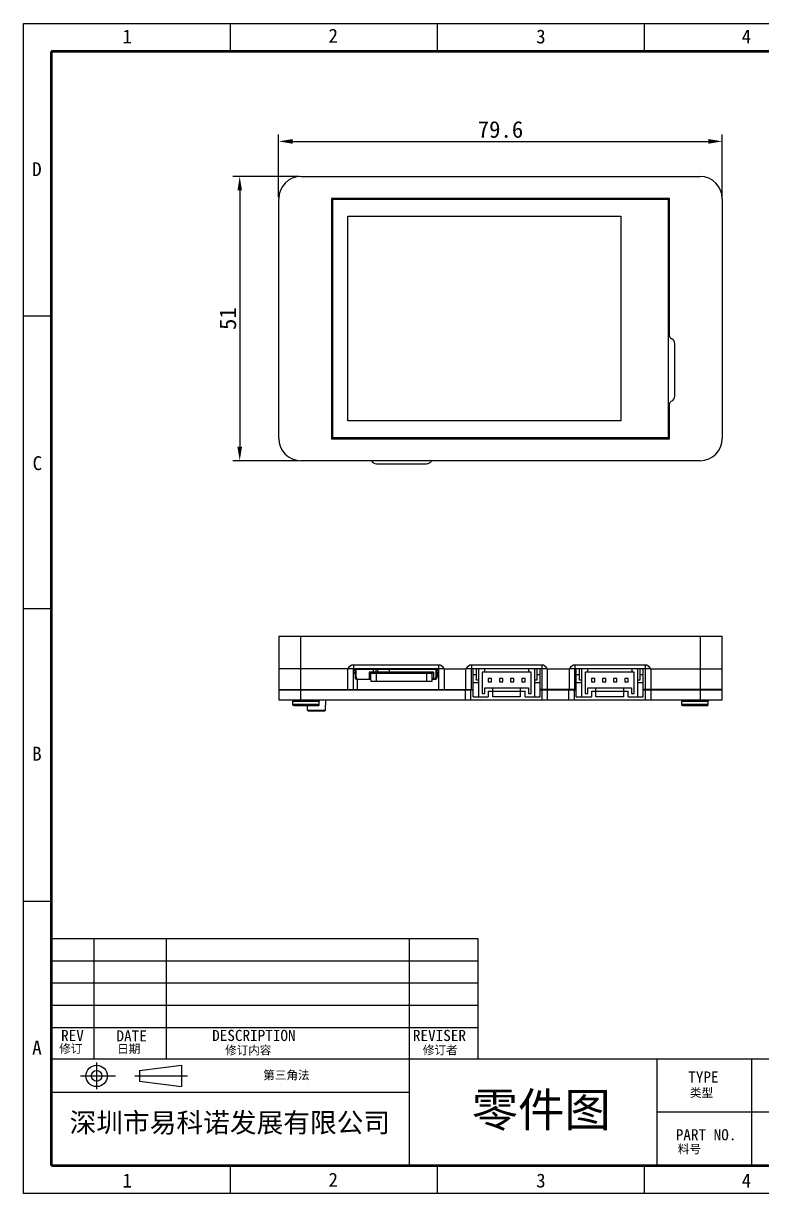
# Model space of a CAD drawing. Header units: millimetres. Extents: x 16822 to 17119, y 29551 to 29761.
# Drawn here: x 16821.9 to 16954.4, y 29550.5 to 29760.5 of the extents above; entities that cross this region are included whole.
import ezdxf
from ezdxf.enums import TextEntityAlignment as Align

# ---------------------------------------------------------------- set-up
doc = ezdxf.new("R2010")
doc.units = ezdxf.units.MM
doc.header["$PDMODE"] = 2
doc.layers.add('title bar', color=7, linetype='Continuous')
doc.styles.get("Standard").update_dxf_attribs({"font": ''})
doc.styles.add('宝明', font='')
doc.styles.get('Standard').set_extended_font_data('SimSun')
doc.styles.get('宝明').set_extended_font_data('SimHei')
doc.dimstyles.new('ISO-25', dxfattribs={"dimtxt": 3, "dimasz": 2.5, "dimexe": 1.25, "dimexo": 0.3, "dimtad": 1, "dimdsep": 46, "dimtxsty": 'Standard', "dimcen": 2.5, "dimclrd": 5, "dimclre": 5, "dimadec": 0, "dimazin": 0, "dimtfac": 1, "dimtmove": 0, "dimatfit": 3, "dimfxl": 1, "dimarcsym": 0})

# ---------------------------------------------------------------- blocks, each defined once
blk = doc.blocks.new('*D3')
at = {"color": 5, "lineweight": -2, "transparency": 16777216}
for p, q in [((16867.71, 29729.34), (16867.71, 29740.6)), ((16947.31, 29729.34), (16947.31, 29740.6)), ((16870.21, 29739.35), (16944.81, 29739.35))]:
    blk.add_line(p, q, dxfattribs=at)
at = {"color": 5, "transparency": 16777216}
for points in [[(16870.21, 29739.76), (16870.21, 29738.93), (16867.71, 29739.35)], [(16944.81, 29739.76), (16944.81, 29738.93), (16947.31, 29739.35)]]:
    blk.add_solid(points, dxfattribs=at)
at = {"layer": 'Defpoints', "color": 0, "transparency": 16777216}
for p in [(16947.31, 29739.35), (16867.71, 29729.04), (16947.31, 29729.04)]:
    blk.add_point(p, dxfattribs=at)
at = {"color": 0, "transparency": 16777216, "insert": (16907.51, 29741.47), "char_height": 3, "attachment_point": 5}
blk.add_mtext('79.6', dxfattribs=at)
blk = doc.blocks.new('*D4')
at = {"color": 5, "lineweight": -2, "transparency": 16777216}
for p, q in [((16871.41, 29733.04), (16859.47, 29733.04)), ((16860.72, 29730.54), (16860.72, 29684.54)), ((16871.41, 29682.04), (16859.47, 29682.04))]:
    blk.add_line(p, q, dxfattribs=at)
at = {"color": 5, "transparency": 16777216}
for points in [[(16860.31, 29730.54), (16861.14, 29730.54), (16860.72, 29733.04)], [(16860.31, 29684.54), (16861.14, 29684.54), (16860.72, 29682.04)]]:
    blk.add_solid(points, dxfattribs=at)
at = {"layer": 'Defpoints', "color": 0, "transparency": 16777216}
for p in [(16871.71, 29733.04), (16860.72, 29682.04), (16871.71, 29682.04)]:
    blk.add_point(p, dxfattribs=at)
at = {"color": 0, "transparency": 16777216, "insert": (16858.6, 29707.54), "char_height": 3, "attachment_point": 5, "rotation": 90}
blk.add_mtext('51', dxfattribs=at)

msp = doc.modelspace()

# ---------------------------------------------------------------- linework, layer by layer
at = {"color": 7, "linetype": 'Continuous'}
for p, q in [((16871.714, 29733.041), (16943.314, 29733.041)), ((16867.714, 29686.041), (16867.714, 29729.041)), ((16877.184, 29729.101), (16877.184, 29685.981)), ((16937.844, 29729.101), (16877.184, 29729.101)), ((16877.384, 29728.901), (16877.384, 29686.181)), ((16937.644, 29728.901), (16877.384, 29728.901)), ((16937.644, 29686.181), (16937.644, 29728.901)), ((16937.844, 29704.426), (16937.844, 29729.101)), ((16947.314, 29729.041), (16947.314, 29686.041)), ((16880.134, 29689.181), (16880.134, 29725.901)), ((16880.134, 29725.901), (16929.094, 29725.901)), ((16929.094, 29725.901), (16929.094, 29689.181)), ((16938.794, 29693.631), (16938.794, 29703.031)), ((16937.844, 29685.981), (16937.844, 29692.235)), ((16929.094, 29689.181), (16880.134, 29689.181)), ((16877.184, 29685.981), (16937.844, 29685.981)), ((16877.384, 29686.181), (16937.644, 29686.181)), ((16943.314, 29682.041), (16871.714, 29682.041)), ((16885.264, 29681.481), (16894.264, 29681.481)), ((16867.714, 29650.568), (16867.714, 29640.968)), ((16867.714, 29650.568), (16947.314, 29650.568)), ((16947.314, 29640.968), (16947.314, 29650.568)), ((16880.114, 29644.668), (16867.714, 29644.668)), ((16934.478, 29644.668), (16947.314, 29644.668)), ((16867.714, 29640.968), (16902.614, 29640.968)), ((16867.714, 29640.918), (16867.714, 29639.118)), ((16867.714, 29640.918), (16902.614, 29640.918)), ((16871.384, 29640.918), (16871.384, 29640.968)), ((16873.884, 29640.918), (16873.884, 29640.968)), ((16876.23, 29640.918), (16876.231, 29640.968)), ((16933.114, 29640.918), (16947.314, 29640.918)), ((16947.314, 29640.968), (16933.478, 29640.968)), ((16939.894, 29640.918), (16939.894, 29640.968)), ((16941.144, 29640.918), (16941.144, 29640.968)), ((16943.644, 29640.918), (16943.644, 29640.968)), ((16945.894, 29640.918), (16945.894, 29640.968)), ((16947.314, 29639.118), (16947.314, 29640.918)), ((16867.714, 29639.118), (16947.314, 29639.118)), ((16870.266, 29638.284), (16870.266, 29638.892)), ((16870.427, 29639.095), (16874.842, 29639.095)), ((16874.842, 29638.081), (16870.427, 29638.081)), ((16871.384, 29639.095), (16871.384, 29639.118)), ((16872.889, 29637.265), (16872.86, 29638.08)), ((16872.988, 29637.168), (16876.002, 29637.168)), ((16873.884, 29639.095), (16873.884, 29639.118)), ((16875.002, 29638.284), (16875.002, 29638.892)), ((16876.102, 29637.265), (16876.167, 29639.118)), ((16940.026, 29638.284), (16940.026, 29638.892)), ((16940.187, 29639.095), (16944.602, 29639.095)), ((16944.602, 29638.081), (16940.187, 29638.081)), ((16941.144, 29639.095), (16941.144, 29639.118)), ((16943.644, 29639.095), (16943.644, 29639.118)), ((16944.762, 29638.284), (16944.762, 29638.892))]:
    msp.add_line(p, q, dxfattribs=at)
at = {"color": 4, "linetype": 'Continuous'}
for p, q in [((16907.514, 29729.101), (16907.514, 29728.901)), ((16877.184, 29707.541), (16877.384, 29707.541)), ((16937.644, 29707.541), (16937.844, 29707.541)), ((16907.514, 29686.181), (16907.514, 29685.981))]:
    msp.add_line(p, q, dxfattribs=at)
at = {"color": 9, "linetype": 'Continuous'}
for p, q in [((16871.714, 29640.968), (16871.714, 29650.568)), ((16943.314, 29650.568), (16943.314, 29640.968)), ((16871.714, 29639.118), (16871.714, 29640.918)), ((16943.314, 29640.918), (16943.314, 29639.118)), ((16870.266, 29638.892), (16875.002, 29638.892)), ((16875.002, 29638.284), (16870.266, 29638.284)), ((16872.889, 29637.265), (16876.102, 29637.265)), ((16940.026, 29638.892), (16944.762, 29638.892)), ((16944.762, 29638.284), (16940.026, 29638.284))]:
    msp.add_line(p, q, dxfattribs=at)
at = {"linetype": 'Continuous'}
for p, q in [((16880.114, 29640.968), (16880.114, 29644.668)), ((16897.414, 29644.668), (16880.114, 29644.668)), ((16881.114, 29645.368), (16881.114, 29644.668)), ((16896.414, 29645.368), (16881.114, 29645.368)), ((16881.114, 29640.968), (16881.114, 29644.668)), ((16881.114, 29644.518), (16881.244, 29644.518)), ((16881.314, 29644.073), (16881.314, 29643.868)), ((16881.364, 29644.073), (16881.314, 29644.073)), ((16881.314, 29644.068), (16881.414, 29644.068)), ((16881.314, 29643.868), (16881.414, 29643.737)), ((16881.364, 29644.458), (16881.364, 29644.068)), ((16881.364, 29643.768), (16881.364, 29643.802)), ((16881.39, 29643.768), (16881.364, 29643.768)), ((16881.394, 29644.368), (16881.414, 29644.368)), ((16881.409, 29644.618), (16896.119, 29644.618)), ((16881.414, 29644.518), (16881.414, 29643.011)), ((16881.414, 29644.518), (16881.544, 29644.518)), ((16881.414, 29644.218), (16881.544, 29644.218)), ((16881.544, 29643.118), (16881.544, 29644.518)), ((16881.544, 29644.068), (16881.564, 29644.068)), ((16881.544, 29643.565), (16881.564, 29643.539)), ((16881.564, 29644.668), (16881.564, 29643.168)), ((16881.814, 29644.618), (16881.814, 29644.668)), ((16883.964, 29644.118), (16883.964, 29642.968)), ((16884.164, 29643.918), (16883.964, 29644.118)), ((16895.464, 29644.118), (16883.964, 29644.118)), ((16884.164, 29642.968), (16884.164, 29643.918)), ((16884.164, 29643.918), (16895.264, 29643.918)), ((16884.264, 29642.689), (16884.264, 29643.918)), ((16884.742, 29643.918), (16884.742, 29644.618)), ((16885.165, 29644.118), (16884.996, 29643.918)), ((16885.165, 29644.618), (16885.165, 29644.118)), ((16885.264, 29642.468), (16885.264, 29643.918)), ((16885.29, 29643.918), (16885.459, 29644.118)), ((16885.314, 29644.618), (16885.314, 29644.668)), ((16885.459, 29644.618), (16885.459, 29644.118)), ((16886.114, 29644.668), (16886.114, 29644.618)), ((16886.364, 29644.618), (16886.364, 29644.668)), ((16886.664, 29644.668), (16886.664, 29644.618)), ((16887.464, 29644.618), (16887.464, 29644.668)), ((16887.573, 29643.918), (16887.573, 29644.618)), ((16887.764, 29644.668), (16887.764, 29644.618)), ((16888.564, 29644.618), (16888.564, 29644.668)), ((16888.864, 29644.668), (16888.864, 29644.618)), ((16889.664, 29644.618), (16889.664, 29644.668)), ((16889.964, 29644.668), (16889.964, 29644.618)), ((16890.764, 29644.618), (16890.764, 29644.668)), ((16891.064, 29644.668), (16891.064, 29644.618)), ((16891.864, 29644.618), (16891.864, 29644.668)), ((16892.164, 29644.668), (16892.164, 29644.618)), ((16892.964, 29644.618), (16892.964, 29644.668)), ((16893.264, 29644.668), (16893.264, 29644.618)), ((16893.314, 29644.618), (16893.314, 29644.668)), ((16894.114, 29644.668), (16894.114, 29644.618)), ((16894.264, 29643.918), (16894.264, 29642.468)), ((16894.364, 29644.668), (16894.364, 29644.618)), ((16895.164, 29644.618), (16895.164, 29644.668)), ((16895.264, 29643.918), (16895.464, 29644.118)), ((16895.264, 29642.689), (16895.264, 29643.918)), ((16895.464, 29644.668), (16895.464, 29644.618)), ((16895.464, 29644.118), (16895.464, 29642.968)), ((16895.964, 29644.618), (16895.964, 29643.168)), ((16895.964, 29644.068), (16895.984, 29644.068)), ((16895.964, 29643.539), (16895.984, 29643.565)), ((16895.984, 29643.118), (16895.984, 29644.518)), ((16895.984, 29644.518), (16896.114, 29644.518)), ((16895.984, 29644.218), (16896.114, 29644.218)), ((16896.114, 29644.518), (16896.114, 29643.011)), ((16896.114, 29644.368), (16896.134, 29644.368)), ((16896.114, 29644.068), (16896.214, 29644.068)), ((16896.114, 29643.737), (16896.214, 29643.868)), ((16896.134, 29643.763), (16896.134, 29643.318)), ((16896.164, 29643.768), (16896.138, 29643.768)), ((16896.164, 29644.068), (16896.164, 29644.458)), ((16896.164, 29643.802), (16896.164, 29643.768)), ((16896.214, 29644.068), (16896.214, 29643.868)), ((16896.284, 29644.518), (16896.414, 29644.518)), ((16896.414, 29645.368), (16896.414, 29644.668)), ((16896.414, 29644.668), (16896.414, 29640.968)), ((16897.414, 29644.668), (16897.414, 29640.968)), ((16897.414, 29644.668), (16901.314, 29644.668)), ((16901.314, 29640.968), (16901.314, 29644.668)), ((16915.914, 29644.668), (16901.314, 29644.668)), ((16902.314, 29645.368), (16902.314, 29644.668)), ((16914.914, 29645.368), (16902.314, 29645.368)), ((16902.314, 29640.968), (16902.314, 29644.668)), ((16902.614, 29639.668), (16902.614, 29644.668)), ((16902.614, 29643.668), (16903.214, 29643.668)), ((16903.214, 29642.668), (16903.214, 29644.668)), ((16903.614, 29639.668), (16903.614, 29644.668)), ((16904.214, 29644.068), (16904.214, 29640.268)), ((16913.014, 29644.068), (16904.214, 29644.068)), ((16904.614, 29644.668), (16904.614, 29644.068)), ((16912.614, 29644.068), (16912.614, 29644.668)), ((16913.014, 29640.268), (16913.014, 29644.068)), ((16913.614, 29644.668), (16913.614, 29639.668)), ((16914.014, 29644.668), (16914.014, 29642.668)), ((16914.014, 29643.668), (16914.614, 29643.668)), ((16914.614, 29639.668), (16914.614, 29644.668)), ((16914.914, 29645.368), (16914.914, 29644.668)), ((16914.914, 29644.668), (16914.914, 29640.968)), ((16915.914, 29644.668), (16919.878, 29644.668)), ((16915.914, 29644.668), (16915.914, 29640.968)), ((16934.478, 29644.668), (16919.878, 29644.668)), ((16919.878, 29640.968), (16919.878, 29644.668)), ((16933.478, 29645.368), (16920.878, 29645.368)), ((16920.878, 29645.368), (16920.878, 29644.668)), ((16920.878, 29640.968), (16920.878, 29644.668)), ((16921.114, 29639.668), (16921.114, 29644.668)), ((16921.114, 29643.668), (16921.714, 29643.668)), ((16921.714, 29642.668), (16921.714, 29644.668)), ((16922.114, 29639.668), (16922.114, 29644.668)), ((16931.514, 29644.068), (16922.714, 29644.068)), ((16922.714, 29644.068), (16922.714, 29640.268)), ((16923.114, 29644.668), (16923.114, 29644.068)), ((16931.114, 29644.068), (16931.114, 29644.668)), ((16931.514, 29640.268), (16931.514, 29644.068)), ((16932.114, 29644.668), (16932.114, 29639.668)), ((16932.514, 29644.668), (16932.514, 29642.668)), ((16932.514, 29643.668), (16933.114, 29643.668)), ((16933.114, 29639.668), (16933.114, 29644.668)), ((16933.464, 29644.668), (16933.464, 29640.968)), ((16933.478, 29645.368), (16933.478, 29644.668)), ((16933.478, 29644.668), (16933.478, 29640.968)), ((16934.478, 29644.668), (16934.478, 29640.968)), ((16881.564, 29643.168), (16881.764, 29642.968)), ((16881.764, 29642.968), (16881.694, 29642.968)), ((16881.694, 29642.818), (16884.264, 29642.818)), ((16881.881, 29640.968), (16881.881, 29642.818)), ((16883.964, 29642.968), (16884.264, 29642.968)), ((16884.164, 29643.038), (16884.264, 29643.038)), ((16884.164, 29643.004), (16884.18, 29642.998)), ((16884.164, 29642.997), (16884.18, 29642.991)), ((16884.164, 29642.99), (16884.18, 29642.984)), ((16884.164, 29642.984), (16884.18, 29642.978)), ((16884.164, 29642.977), (16884.18, 29642.971)), ((16884.179, 29642.998), (16884.18, 29642.998)), ((16884.179, 29642.991), (16884.18, 29642.991)), ((16884.179, 29642.985), (16884.18, 29642.984)), ((16884.179, 29642.978), (16884.18, 29642.978)), ((16884.18, 29642.978), (16884.209, 29642.968)), ((16884.215, 29642.973), (16884.232, 29642.968)), ((16884.276, 29642.468), (16895.252, 29642.468)), ((16895.264, 29642.968), (16895.464, 29642.968)), ((16895.264, 29642.818), (16895.834, 29642.818)), ((16895.764, 29642.968), (16895.964, 29643.168)), ((16895.834, 29642.968), (16895.764, 29642.968)), ((16895.984, 29643.318), (16895.964, 29643.318)), ((16896.114, 29643.318), (16896.134, 29643.318)), ((16903.614, 29642.168), (16902.614, 29642.168)), ((16903.614, 29642.668), (16903.214, 29642.668)), ((16905.314, 29642.968), (16905.314, 29642.368)), ((16905.914, 29642.968), (16905.314, 29642.968)), ((16905.314, 29642.368), (16905.914, 29642.368)), ((16905.914, 29642.368), (16905.914, 29642.968)), ((16907.314, 29642.968), (16907.314, 29642.368)), ((16907.914, 29642.968), (16907.314, 29642.968)), ((16907.314, 29642.368), (16907.914, 29642.368)), ((16907.914, 29642.368), (16907.914, 29642.968)), ((16909.914, 29642.968), (16909.314, 29642.968)), ((16909.314, 29642.968), (16909.314, 29642.368)), ((16909.314, 29642.368), (16909.914, 29642.368)), ((16909.914, 29642.368), (16909.914, 29642.968)), ((16911.914, 29642.968), (16911.314, 29642.968)), ((16911.314, 29642.968), (16911.314, 29642.368)), ((16911.314, 29642.368), (16911.914, 29642.368)), ((16911.914, 29642.368), (16911.914, 29642.968)), ((16914.014, 29642.668), (16913.614, 29642.668)), ((16914.614, 29642.168), (16913.614, 29642.168)), ((16922.114, 29642.168), (16921.114, 29642.168)), ((16922.114, 29642.668), (16921.714, 29642.668)), ((16924.414, 29642.968), (16923.814, 29642.968)), ((16923.814, 29642.968), (16923.814, 29642.368)), ((16923.814, 29642.368), (16924.414, 29642.368)), ((16924.414, 29642.368), (16924.414, 29642.968)), ((16926.414, 29642.968), (16925.814, 29642.968)), ((16925.814, 29642.968), (16925.814, 29642.368)), ((16925.814, 29642.368), (16926.414, 29642.368)), ((16926.414, 29642.368), (16926.414, 29642.968)), ((16928.414, 29642.968), (16927.814, 29642.968)), ((16927.814, 29642.968), (16927.814, 29642.368)), ((16927.814, 29642.368), (16928.414, 29642.368)), ((16928.414, 29642.368), (16928.414, 29642.968)), ((16930.414, 29642.968), (16929.814, 29642.968)), ((16929.814, 29642.968), (16929.814, 29642.368)), ((16929.814, 29642.368), (16930.414, 29642.368)), ((16930.414, 29642.368), (16930.414, 29642.968)), ((16932.514, 29642.668), (16932.114, 29642.668)), ((16933.114, 29642.168), (16932.114, 29642.168)), ((16901.214, 29639.118), (16901.214, 29640.918)), ((16902.214, 29639.118), (16902.214, 29640.918)), ((16902.614, 29639.668), (16905.314, 29639.668)), ((16904.214, 29640.268), (16904.714, 29640.268)), ((16904.714, 29640.268), (16904.714, 29641.268)), ((16904.714, 29641.268), (16912.514, 29641.268)), ((16905.314, 29640.668), (16911.914, 29640.668)), ((16905.314, 29640.668), (16905.314, 29639.668)), ((16906.114, 29639.668), (16906.114, 29641.268)), ((16911.114, 29639.668), (16906.114, 29639.668)), ((16911.114, 29639.668), (16911.114, 29641.268)), ((16911.914, 29639.668), (16911.914, 29640.668)), ((16911.914, 29639.668), (16914.614, 29639.668)), ((16912.514, 29641.268), (16912.514, 29640.268)), ((16912.514, 29640.268), (16913.014, 29640.268)), ((16921.114, 29640.968), (16914.614, 29640.968)), ((16914.614, 29640.918), (16921.114, 29640.918)), ((16914.914, 29640.918), (16914.914, 29639.118)), ((16915.914, 29640.918), (16915.914, 29639.118)), ((16919.764, 29639.118), (16919.764, 29640.918)), ((16920.764, 29639.118), (16920.764, 29640.918)), ((16921.114, 29639.668), (16923.814, 29639.668)), ((16922.714, 29640.268), (16923.214, 29640.268)), ((16923.214, 29641.268), (16931.014, 29641.268)), ((16923.214, 29640.268), (16923.214, 29641.268)), ((16923.814, 29640.668), (16930.414, 29640.668)), ((16923.814, 29640.668), (16923.814, 29639.668)), ((16924.614, 29639.668), (16924.614, 29641.268)), ((16929.614, 29639.668), (16924.614, 29639.668)), ((16929.614, 29639.668), (16929.614, 29641.268)), ((16930.414, 29639.668), (16930.414, 29640.668)), ((16930.414, 29639.668), (16933.114, 29639.668)), ((16931.014, 29641.268), (16931.014, 29640.268)), ((16931.014, 29640.268), (16931.514, 29640.268)), ((16933.467, 29640.968), (16933.114, 29640.968)), ((16933.464, 29640.918), (16933.464, 29639.118)), ((16934.464, 29640.918), (16934.464, 29639.118))]:
    msp.add_line(p, q, dxfattribs=at)
for points in [[(16884.18, 29642.998), (16884.218, 29642.985), (16884.256, 29642.975), (16884.264, 29642.973)], [(16884.18, 29642.991), (16884.218, 29642.979), (16884.256, 29642.968), (16884.257, 29642.968)], [(16884.18, 29642.984), (16884.218, 29642.972), (16884.232, 29642.968)], [(16884.215, 29642.986), (16884.252, 29642.976), (16884.264, 29642.973)], [(16884.215, 29642.979), (16884.252, 29642.969), (16884.257, 29642.968)], [(16884.264, 29642.689), (16884.264, 29642.665), (16884.265, 29642.641), (16884.265, 29642.617), (16884.266, 29642.592), (16884.268, 29642.568), (16884.269, 29642.543), (16884.271, 29642.518), (16884.274, 29642.493), (16884.276, 29642.468)], [(16895.252, 29642.468), (16895.254, 29642.493), (16895.257, 29642.518), (16895.259, 29642.543), (16895.26, 29642.568), (16895.262, 29642.592), (16895.263, 29642.617), (16895.263, 29642.641), (16895.264, 29642.665), (16895.264, 29642.689)]]:
    msp.add_lwpolyline(points, dxfattribs=at)
at = {"color": 7, "linetype": 'Continuous'}
for points in [[(16870.427, 29639.095), (16870.414, 29639.095), (16870.401, 29639.093), (16870.389, 29639.09), (16870.377, 29639.085), (16870.365, 29639.08), (16870.354, 29639.073), (16870.342, 29639.065), (16870.331, 29639.056), (16870.321, 29639.045), (16870.311, 29639.033), (16870.302, 29639.02), (16870.293, 29639.005), (16870.285, 29638.989), (16870.279, 29638.972), (16870.274, 29638.954), (16870.269, 29638.934), (16870.267, 29638.913), (16870.266, 29638.892)], [(16870.427, 29638.081), (16870.414, 29638.082), (16870.401, 29638.084), (16870.389, 29638.087), (16870.377, 29638.091), (16870.365, 29638.096), (16870.354, 29638.103), (16870.342, 29638.111), (16870.331, 29638.12), (16870.321, 29638.131), (16870.311, 29638.143), (16870.302, 29638.157), (16870.293, 29638.171), (16870.285, 29638.187), (16870.279, 29638.204), (16870.274, 29638.223), (16870.269, 29638.242), (16870.267, 29638.263), (16870.266, 29638.284)], [(16874.842, 29639.095), (16874.854, 29639.095), (16874.867, 29639.093), (16874.879, 29639.09), (16874.891, 29639.085), (16874.903, 29639.08), (16874.914, 29639.073), (16874.926, 29639.065), (16874.937, 29639.056), (16874.947, 29639.045), (16874.957, 29639.033), (16874.967, 29639.02), (16874.975, 29639.005), (16874.983, 29638.989), (16874.989, 29638.972), (16874.995, 29638.954), (16874.999, 29638.934), (16875.001, 29638.913), (16875.002, 29638.892)], [(16874.842, 29638.081), (16874.854, 29638.082), (16874.867, 29638.084), (16874.879, 29638.087), (16874.891, 29638.091), (16874.903, 29638.096), (16874.914, 29638.103), (16874.926, 29638.111), (16874.937, 29638.12), (16874.947, 29638.131), (16874.957, 29638.143), (16874.967, 29638.157), (16874.975, 29638.171), (16874.983, 29638.187), (16874.989, 29638.204), (16874.995, 29638.223), (16874.999, 29638.242), (16875.001, 29638.263), (16875.002, 29638.284)], [(16940.187, 29639.095), (16940.174, 29639.095), (16940.161, 29639.093), (16940.149, 29639.09), (16940.137, 29639.085), (16940.125, 29639.08), (16940.114, 29639.073), (16940.102, 29639.065), (16940.091, 29639.056), (16940.081, 29639.045), (16940.071, 29639.033), (16940.062, 29639.02), (16940.053, 29639.005), (16940.045, 29638.989), (16940.039, 29638.972), (16940.034, 29638.954), (16940.029, 29638.934), (16940.027, 29638.913), (16940.026, 29638.892)], [(16940.187, 29638.081), (16940.174, 29638.082), (16940.161, 29638.084), (16940.149, 29638.087), (16940.137, 29638.091), (16940.125, 29638.096), (16940.114, 29638.103), (16940.102, 29638.111), (16940.091, 29638.12), (16940.081, 29638.131), (16940.071, 29638.143), (16940.062, 29638.157), (16940.053, 29638.171), (16940.045, 29638.187), (16940.039, 29638.204), (16940.034, 29638.223), (16940.029, 29638.242), (16940.027, 29638.263), (16940.026, 29638.284)], [(16944.602, 29639.095), (16944.614, 29639.095), (16944.627, 29639.093), (16944.639, 29639.09), (16944.651, 29639.085), (16944.663, 29639.08), (16944.674, 29639.073), (16944.686, 29639.065), (16944.697, 29639.056), (16944.707, 29639.045), (16944.717, 29639.033), (16944.727, 29639.02), (16944.735, 29639.005), (16944.743, 29638.989), (16944.749, 29638.972), (16944.755, 29638.954), (16944.759, 29638.934), (16944.761, 29638.913), (16944.762, 29638.892)], [(16944.602, 29638.081), (16944.614, 29638.082), (16944.627, 29638.084), (16944.639, 29638.087), (16944.651, 29638.091), (16944.663, 29638.096), (16944.674, 29638.103), (16944.686, 29638.111), (16944.697, 29638.12), (16944.707, 29638.131), (16944.717, 29638.143), (16944.727, 29638.157), (16944.735, 29638.171), (16944.743, 29638.187), (16944.749, 29638.204), (16944.755, 29638.223), (16944.759, 29638.242), (16944.761, 29638.263), (16944.762, 29638.284)]]:
    msp.add_lwpolyline(points, dxfattribs=at)
for centre, radius, start, end in [((16871.714, 29729.041), 4, 90, 180), ((16943.314, 29729.041), 4, 0, 90), ((16938.344, 29704.426), 0.5, 180, 248.48981), ((16937.794, 29703.031), 1, 0, 68.48981), ((16938.344, 29692.235), 0.5, 111.51019, 180), ((16937.794, 29693.631), 1, 291.51019, 0), ((16871.714, 29686.041), 4, 180, 270), ((16943.314, 29686.041), 4, 270, 0), ((16885.264, 29682.481), 1, 206.10641, 270), ((16894.264, 29682.481), 1, 270, 333.8936), ((16872.988, 29637.268), 0.1, 182, 270), ((16876.002, 29637.268), 0.1, 270, 358)]:
    msp.add_arc(centre, radius, start, end, dxfattribs=at)
at = {"linetype": 'Continuous'}
for centre, radius, start, end in [((16881.244, 29644.368), 0.3, 30.00597, 89.99371), ((16881.244, 29644.368), 0.15, 0.04363, 89.95637), ((16882.094, 29644.368), 0.3, 56.53605, 89.95336), ((16896.284, 29644.368), 0.3, 90.00629, 149.994), ((16896.284, 29644.368), 0.15, 90.04363, 179.95637), ((16881.694, 29643.118), 0.3, 201.04259, 269.95376), ((16881.694, 29643.118), 0.15, 180.04363, 269.95637), ((16895.834, 29643.118), 0.15, 270.04363, 359.95637), ((16895.834, 29643.118), 0.3, 270.05147, 338.94962)]:
    msp.add_arc(centre, radius, start, end, dxfattribs=at)
for centre, start_param, end_param in [((16881.114, 29643.59), 0, 0.9192387), ((16896.414, 29643.59), -0.9192387, 0), ((16902.314, 29643.59), 0, 0.9192387), ((16914.914, 29643.59), -0.9192387, 0), ((16920.878, 29643.59), 0, 0.9192387), ((16933.478, 29643.59), -0.9192387, 0)]:
    msp.add_ellipse(centre, major_axis=(0, 1.779), ratio=0.7071068, start_param=start_param, end_param=end_param, dxfattribs=at)
at = {"layer": 'title bar', "color": 0}
for p, q in [((16821.91, 29550.52), (16821.91, 29760.518)), ((16821.91, 29760.518), (17118.908, 29760.518)), ((16859.034, 29760.518), (16859.034, 29755.518)), ((16896.159, 29760.518), (16896.159, 29755.518)), ((16933.284, 29760.518), (16933.284, 29755.518)), ((16826.91, 29755.518), (17113.908, 29755.518)), ((16821.91, 29708.019), (16826.91, 29708.019)), ((16821.91, 29655.519), (16826.91, 29655.519)), ((16821.91, 29603.019), (16826.91, 29603.019)), ((16826.91, 29596.316), (16903.46, 29596.316)), ((16834.526, 29596.316), (16834.526, 29574.719)), ((16847.525, 29596.316), (16847.525, 29574.719)), ((16891.131, 29596.316), (16891.131, 29574.719)), ((16903.46, 29596.316), (16903.46, 29574.719)), ((16826.91, 29592.316), (16903.46, 29592.316)), ((16826.91, 29592.316), (16903.46, 29592.316)), ((16826.91, 29588.316), (16903.46, 29588.316)), ((16826.91, 29584.316), (16903.46, 29584.316)), ((16826.91, 29580.316), (16903.46, 29580.316)), ((16826.91, 29574.719), (17113.908, 29574.719)), ((16891.131, 29574.719), (16891.131, 29555.52)), ((16935.552, 29574.719), (16935.552, 29555.52)), ((16952.552, 29574.719), (16952.552, 29555.52)), ((16835.043, 29574.05), (16835.043, 29569.239)), ((16842.736, 29572.605), (16850.263, 29573.565)), ((16842.736, 29572.605), (16842.736, 29570.685)), ((16850.263, 29573.565), (16850.263, 29569.725)), ((16832.168, 29571.645), (16838.433, 29571.645)), ((16841.89, 29571.645), (16851.363, 29571.645)), ((16842.736, 29570.685), (16850.263, 29569.725)), ((16891.131, 29568.656), (16826.91, 29568.656)), ((16984.752, 29565.12), (16935.552, 29565.12)), ((16859.034, 29555.52), (16859.034, 29550.52)), ((16896.159, 29555.52), (16896.159, 29550.52)), ((16933.284, 29555.52), (16933.284, 29550.52)), ((17118.908, 29550.52), (16821.91, 29550.52))]:
    msp.add_line(p, q, dxfattribs=at)
at = {"layer": 'title bar', "color": 0, "const_width": 0.5}
for points in [[(16826.91, 29755.518), (16826.91, 29555.52)], [(16826.91, 29555.52), (17113.908, 29555.52), (17113.908, 29755.518), (16826.91, 29755.518)]]:
    msp.add_lwpolyline(points, dxfattribs=at)
at = {"layer": 'title bar', "color": 0}
for radius in [1.92, 0.96]:
    msp.add_circle((16835.043, 29571.645), radius, dxfattribs=at)

# ---------------------------------------------------------------- texts
at = {"layer": 'title bar', "color": 0, "style": '宝明'}
for s, height, p in [('1', 2.5, (16839.686, 29756.92)), ('2', 2.5, (16876.652, 29757.068)), ('3', 2.5, (16913.914, 29756.92)), ('4', 2.5, (16950.789, 29756.92)), ('D', 2.5, (16823.487, 29733.108)), ('C', 2.5, (16823.557, 29680.354)), ('B', 2.5, (16823.487, 29628.213)), ('REV', 2, (16828.672, 29577.896)), ('DATE', 2, (16838.61, 29577.825)), ('DESCRIPTION', 1.99999, (16855.779, 29577.901)), ('REVISER', 2, (16891.798, 29577.896)), ('A', 2.5, (16823.487, 29575.478)), ('1', 2.5, (16839.686, 29551.61)), ('2', 2.5, (16876.652, 29551.758)), ('3', 2.5, (16913.914, 29551.61)), ('4', 2.5, (16950.789, 29551.61))]:
    msp.add_text(s, height=height, dxfattribs=at).set_placement(p)
at = {"layer": 'title bar', "color": 0, "linetype": 'Continuous', "style": '宝明'}
for s, p in [('修订', (16828.32, 29575.762)), ('日期', (16838.737, 29575.726)), ('修订内容', (16858.095, 29575.475)), ('修订者', (16893.573, 29575.509)), ('第三角法', (16864.934, 29571.014)), ('类型', (16941.505, 29567.852)), ('料号', (16939.346, 29557.742))]:
    msp.add_text(s, height=1.5247, dxfattribs=at).set_placement(p)
at = {"layer": 'title bar', "color": 0, "style": '宝明'}
for s, p in [('TYPE', (16943.926, 29571.442)), ('PART NO.', (16944.404, 29561.081))]:
    msp.add_text(s, height=2, dxfattribs=at).set_placement(p, align=Align.MIDDLE)
at = {"layer": 'title bar', "color": 0, "attachment_point": 1, "style": '宝明'}
for s, insert, char_height, width in [('{\\fSimSun|b0|i0|c134|p54;零件图}', (16902.338, 29568.612), 6.09881, 100.69589), ('{\\fSimSun|b0|i0|c134|p54;深圳市易科诺发展有限公司}', (16830.195, 29565.012), 3.51292, 76.92324)]:
    msp.add_mtext(s, dxfattribs=dict(at, insert=insert, char_height=char_height, width=width))

# ---------------------------------------------------------------- dimensions: what is measured, and where the dimension line sits
dim = msp.add_linear_dim(base=(16947.314, 29739.347), p1=(16867.714, 29729.041), p2=(16947.314, 29729.041), dimstyle='ISO-25')
dim.commit()
dim.dimension.update_dxf_attribs({"geometry": '*D3', "text_midpoint": (16907.514, 29741.472)})
dim = msp.add_linear_dim(base=(16860.724, 29682.041), p1=(16871.714, 29733.041), p2=(16871.714, 29682.041), angle=90, dimstyle='ISO-25')
dim.commit()
dim.dimension.update_dxf_attribs({"geometry": '*D4', "text_midpoint": (16858.599, 29707.541)})

doc.saveas('drawing.dxf')
